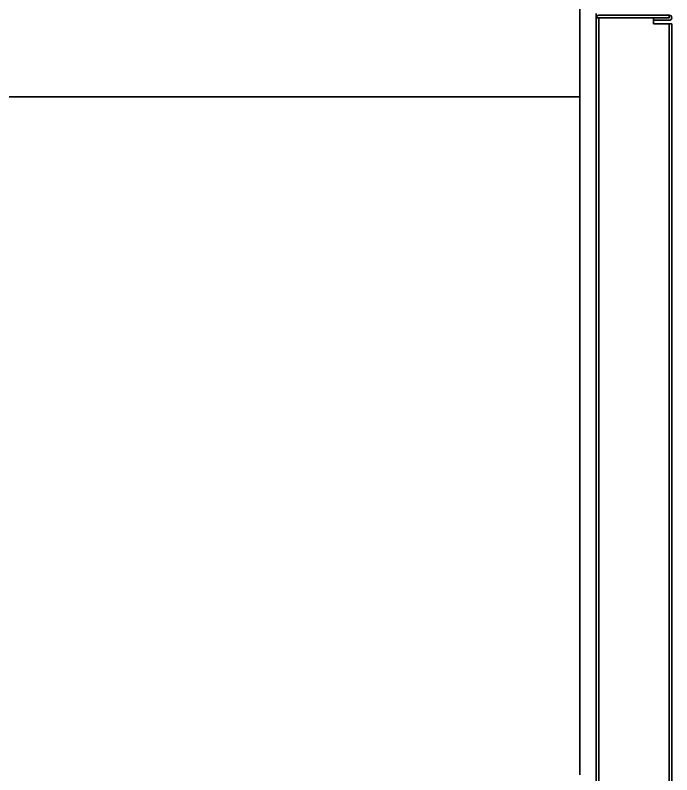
# Model space of a CAD drawing. Header units: millimetres. Extents: x 61566 to 667441, y 0 to 118800.
# Drawn here: x 270370.1 to 270578.8, y 55154.7 to 55396.3 of the extents above; entities that cross this region are included whole.
import ezdxf

# ---------------------------------------------------------------- set-up
doc = ezdxf.new("R2010")
doc.units = ezdxf.units.MM
doc.header["$LTSCALE"] = 200
doc.layers.add('LG-환기', color=2, linetype='Continuous')
doc.layers.add('환기유니트', color=6, linetype='Continuous')

# ---------------------------------------------------------------- blocks, each defined once
blk = doc.blocks.new('상업용 프리미엄 환기 250~500CMH')
at = {"layer": 'LG-환기', "color": 0, "linetype": 'Continuous', "lineweight": 35}
for p, q in [((745.12, 1016.1), (267.72, 1016.1)), ((267.72, 1015.3), (745.12, 1015.3)), ((745.12, 1016.1), (745.12, 1010.3)), ((746.32, 1015.3), (746.32, 1010.3)), ((747.12, 992.9), (747.12, 1015.3)), ((747.92, 1015.3), (747.12, 1015.3)), ((747.12, 1015.3), (747.12, 1010.3)), ((747.92, 992.9), (747.92, 1015.3)), ((745.12, 1010.3), (747.12, 1010.3)), ((747.12, 1010.3), (747.12, 992.1)), ((748.42, 992.1), (264.42, 992.1)), ((265.72, 992.9), (747.12, 992.9)), ((747.12, 992.9), (747.12, 992.1)), ((747.12, 992.9), (747.12, 992.9)), ((506.31, 986.9), (775.5, 986.9)), ((721.9, 986.9), (721.9, -1.3))]:
    blk.add_line(p, q, dxfattribs=at)
for centre, radius, start, end in [((747.12, 1015.3), 0.802, 0, 180), ((747.12, 1015.3), 0.002, 0, 180), ((747.12, 992.9), 0.802, 270, 0), ((747.12, 992.9), 0.002, 270.4308, 0)]:
    blk.add_arc(centre, radius, start, end, dxfattribs=at)

msp = doc.modelspace()

# ---------------------------------------------------------------- block references
at = {"layer": '환기유니트', "xscale": -1, "rotation": 270}
msp.add_blockref('상업용 프리미엄 환기 250~500CMH', (269562.74, 54648.39), dxfattribs=at)

doc.saveas('drawing.dxf')
